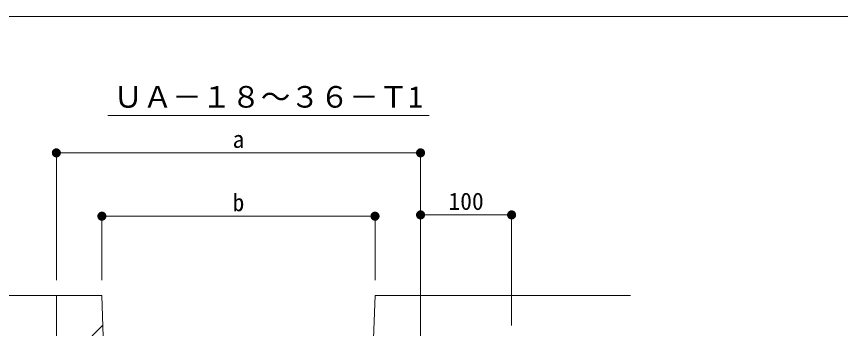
# Model space of a CAD drawing. Units: millimetres at full size, sheet at 1:10; details may follow other scales. Extents: x 121 to 2859, y 2322 to 4189.
# Drawn here: x 585 to 1490, y 3791 to 4134 of the extents above; entities that cross this region are included whole.
import ezdxf
from ezdxf.enums import TextEntityAlignment as Align

# ---------------------------------------------------------------- set-up
doc = ezdxf.new("R2010")
doc.units = ezdxf.units.MM
doc.header["$LTSCALE"] = 10
for name, color, linetype, lineweight in [('_0-0_', 7, 'Continuous', 13), ('ハッチ', 4, 'Continuous', 13), ('寸法', 1, 'Continuous', 13), ('本体', 7, 'Continuous', 13)]:
    doc.layers.add(name, color=color, linetype=linetype, lineweight=lineweight)
doc.styles.add('ＭＳ ゴシック', font='')
doc.styles.get('ＭＳ ゴシック').set_extended_font_data('MS Gothic')

# ---------------------------------------------------------------- blocks, each defined once
blk = doc.blocks.new('filled_dot')
at = {"color": 0, "linetype": 'Continuous', "lineweight": -2, "const_width": 1.25}
blk.add_lwpolyline([(-0.625, 0, 1), (0.625, 0, 1)], format="xyb", close=True, dxfattribs=at)

msp = doc.modelspace()

# ---------------------------------------------------------------- linework, layer by layer
at = {"layer": '_0-0_', "color": 6}
msp.add_lwpolyline([(2859.3, 4133.99), (121.18, 4133.99), (121.18, 2322.18), (2859.3, 2322.18)], close=True, dxfattribs=at)
at = {"layer": 'ハッチ'}
msp.add_line((628.97, 3743.83), (680.05, 3794.91), dxfattribs=at)
at = {"layer": '寸法', "color": 3}
msp.add_line((685.47, 4025.14), (1038.29, 4025.14), dxfattribs=at)
at = {"layer": '寸法'}
for p, q in [((628.97, 3984.2), (1028.97, 3984.2)), ((628.97, 3844.37), (628.97, 3984.2)), ((1028.97, 3844.37), (1028.97, 3984.2)), ((678.97, 3914.65), (978.97, 3914.65)), ((678.97, 3844.37), (678.97, 3914.65)), ((978.97, 3844.37), (978.97, 3914.65)), ((1028.97, 3916.07), (1128.97, 3916.07)), ((1028.97, 3794.53), (1028.97, 3916.07)), ((1128.97, 3794.53), (1128.97, 3916.07))]:
    msp.add_line(p, q, dxfattribs=at)
at = {"layer": '本体'}
for p, q in [((628.97, 3827.41), (434.03, 3827.41)), ((628.97, 3523.98), (628.97, 3827.41)), ((628.97, 3827.41), (678.97, 3827.41)), ((687.36, 3575.74), (678.97, 3827.41)), ((970.58, 3575.74), (978.97, 3827.41)), ((978.97, 3827.41), (1028.97, 3827.41)), ((1028.97, 3523.98), (1028.97, 3827.41)), ((1028.97, 3827.41), (1259.67, 3827.41))]:
    msp.add_line(p, q, dxfattribs=at)

# ---------------------------------------------------------------- block references
at = {"layer": '寸法', "xscale": 4, "yscale": 4}
for p in [(628.97, 3984.2), (678.97, 3914.65), (1028.97, 3916.07)]:
    msp.add_blockref('filled_dot', p, dxfattribs=at)
at = {"layer": '寸法', "xscale": 4, "yscale": 4, "rotation": 180}
for p in [(1028.97, 3984.2), (978.97, 3914.65), (1128.97, 3916.07)]:
    msp.add_blockref('filled_dot', p, dxfattribs=at)

# ---------------------------------------------------------------- texts
at = {"layer": '寸法', "color": 3, "style": 'ＭＳ ゴシック'}
msp.add_text('ＵＡ－１８～３６－Ｔ1', height=23.74, dxfattribs=at).set_placement((691.61, 4026.73), align=Align.BOTTOM_LEFT)
at = {"layer": '寸法', "style": 'ＭＳ ゴシック'}
for s, p in [('a', (828.97, 3999.2)), ('b', (828.97, 3929.65)), ('100', (1078.97, 3931.07))]:
    msp.add_text(s, height=18.99, dxfattribs=at).set_placement(p, align=Align.MIDDLE_CENTER)

doc.saveas('drawing.dxf')
